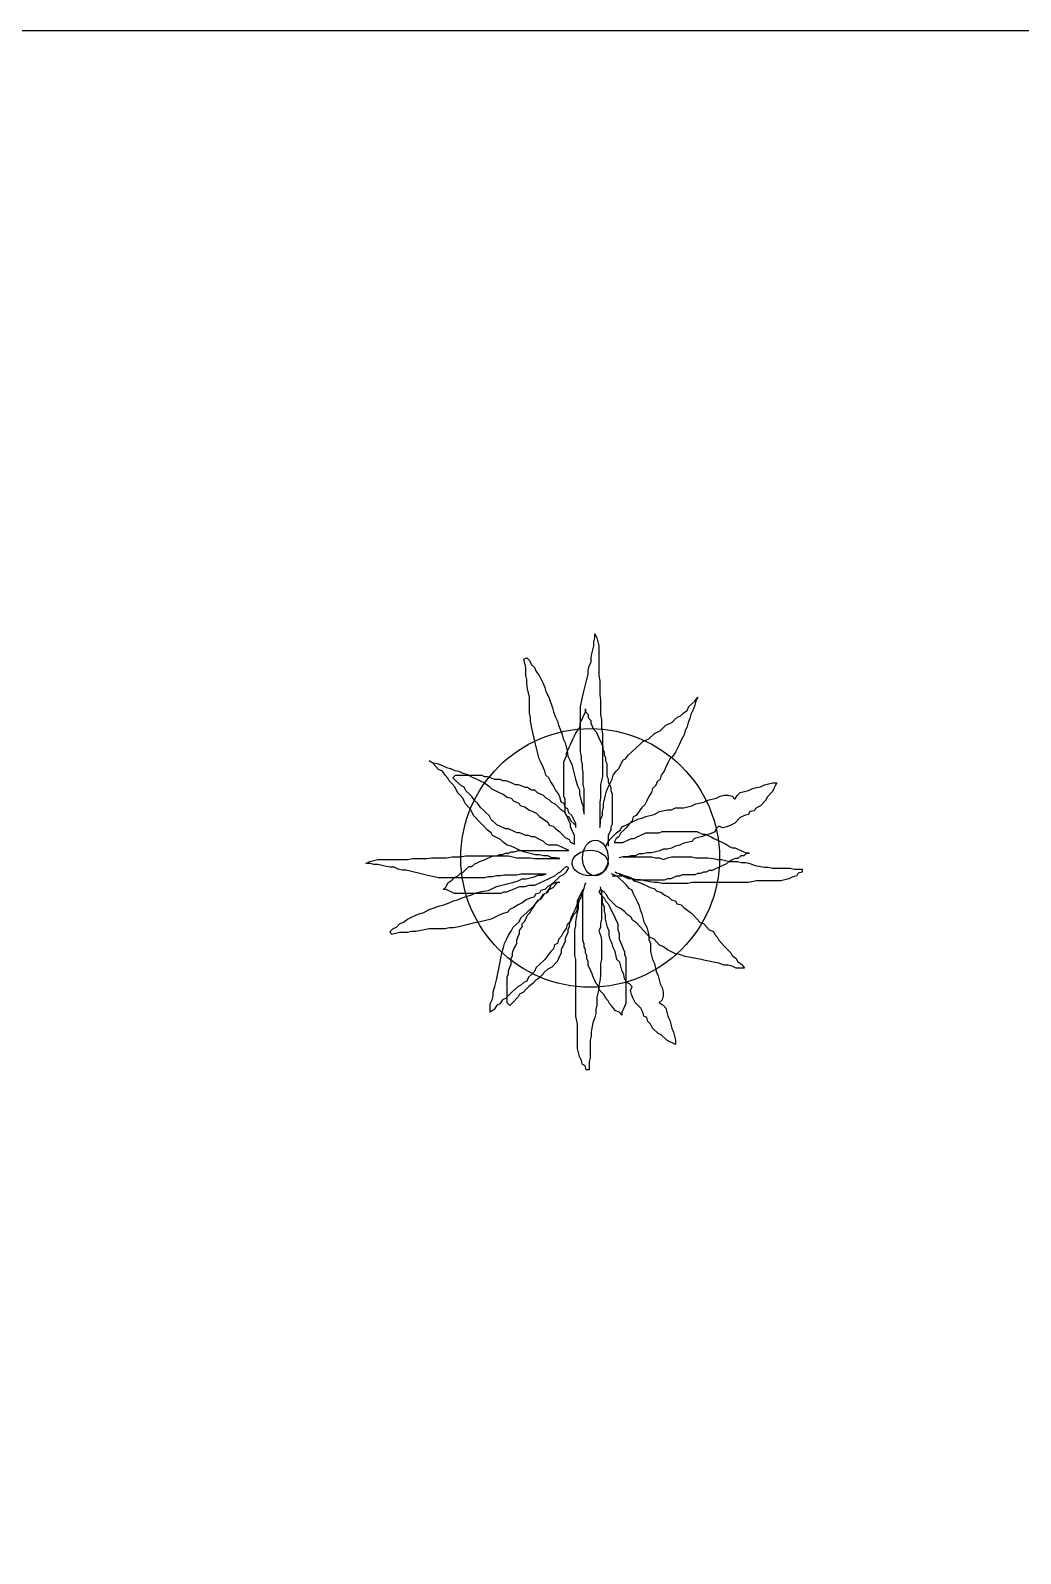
# Model space of a CAD drawing. Header units: millimetres. Extents: x 21129 to 2803301, y -510327 to 166837.
# Drawn here: x 287694 to 291521, y -106653 to -100763 of the extents above; entities that cross this region are included whole.
import ezdxf

# ---------------------------------------------------------------- set-up
doc = ezdxf.new("R2010")
doc.units = ezdxf.units.MM
doc.layers.add('....01_TNT_A_DRAWING', color=7, linetype='Continuous')
doc.layers.add('....13_TNT_F_TREE', color=76, linetype='Continuous', transparency=0.5)

# ---------------------------------------------------------------- blocks, each defined once
blk = doc.blocks.new('.TNT_KHUNG LAYOUT_2')
at = {"color": 14}
blk.add_lwpolyline([(15, 312), (435, 312), (435, 15), (15, 15)], close=True, dxfattribs=at)
blk = doc.blocks.new('mb-cay17')
for p, q in [((9.1, 443.5), (12.8, 435.6)), ((9.1, 435.6), (9.1, 443.5)), ((5.4, 412.2), (7.3, 420)), ((7.3, 427.8), (9.1, 435.6)), ((7.3, 420), (7.3, 427.8)), ((12.8, 435.6), (14.7, 427.8)), ((14.7, 427.8), (16.5, 420)), ((16.5, 420), (16.5, 362.8)), ((-128.3, 394), (-122.7, 396.6)), ((-124.5, 378.4), (-128.3, 394)), ((-122.7, 396.6), (-117.1, 391.4)), ((-117.1, 391.4), (-113.4, 383.6)), ((-113.4, 383.6), (-107.8, 378.4)), ((-2, 381), (1.7, 388.8)), ((1.7, 396.6), (3.5, 404.4)), ((1.7, 388.8), (1.7, 396.6)), ((3.5, 404.4), (5.4, 412.2)), ((-124.5, 362.8), (-124.5, 378.4)), ((-122.7, 354.9), (-124.5, 362.8)), ((-122.7, 347.1), (-122.7, 354.9)), ((-107.8, 378.4), (-104.1, 370.6)), ((-104.1, 370.6), (-98.6, 362.8)), ((-98.6, 362.8), (-94.8, 354.9)), ((-94.8, 354.9), (-91.1, 347.1)), ((-11.3, 334.1), (-5.7, 357.5)), ((-5.7, 357.5), (-3.9, 365.4)), ((-3.9, 373.2), (-2, 381)), ((-3.9, 365.4), (-3.9, 373.2)), ((16.5, 362.8), (18.4, 352.3)), ((-120.8, 336.7), (-122.7, 347.1)), ((-117.1, 321.1), (-120.8, 336.7)), ((-91.1, 347.1), (-87.4, 339.3)), ((-87.4, 339.3), (-85.6, 331.5)), ((-85.6, 331.5), (-80, 321.1)), ((-18.7, 302.9), (-13.2, 326.3)), ((-13.2, 326.3), (-11.3, 334.1)), ((18.4, 352.3), (18.4, 326.3)), ((18.4, 326.3), (20.3, 315.9)), ((-117.1, 289.9), (-117.1, 321.1)), ((-80, 321.1), (-72.6, 300.3)), ((-72.6, 300.3), (-70.7, 292.5)), ((-18.7, 214.4), (-18.7, 302.9)), ((-9.2, 298.1), (-9.2, 292.5)), ((-9.2, 292.5), (-9.2, 298.1)), ((20.3, 315.9), (20.3, 287.3)), ((179.9, 289.9), (187.3, 295.1)), ((187.3, 295.1), (191, 302.9)), ((191, 302.9), (196.6, 308.1)), ((198.5, 295.1), (194.8, 287.3)), ((196.6, 308.1), (202.2, 313.3)), ((202.2, 305.5), (198.5, 295.1)), ((202.2, 313.3), (207.8, 321.1)), ((204, 313.3), (202.2, 305.5)), ((207.8, 321.1), (204, 313.3)), ((-115.3, 282.1), (-117.1, 289.9)), ((-115.3, 274.2), (-115.3, 282.1)), ((-113.4, 263.8), (-115.3, 274.2)), ((-70.7, 292.5), (-67, 282.1)), ((-67, 282.1), (-63.3, 274.2)), ((-63.3, 274.2), (-61.4, 266.4)), ((-61.4, 266.4), (-57.7, 258.6)), ((-19.6, 270.3), (-17, 275.8)), ((-19.6, 264.7), (-19.6, 270.3)), ((-17, 275.8), (-14.4, 281.4)), ((-14.4, 281.4), (-9.2, 292.5)), ((-9.2, 292.5), (-4, 287)), ((-4, 287), (-4, 281.4)), ((-4, 281.4), (1.2, 275.8)), ((1.2, 275.8), (1.2, 270.3)), ((1.2, 270.3), (3.8, 264.7)), ((20.3, 287.3), (22.1, 276.8)), ((22.1, 276.8), (22.1, 261.2)), ((140.9, 261.2), (146.5, 266.4)), ((146.5, 266.4), (157.6, 271.6)), ((157.6, 271.6), (163.2, 276.8)), ((163.2, 276.8), (168.8, 282.1)), ((168.8, 282.1), (174.3, 284.7)), ((174.3, 284.7), (179.9, 289.9)), ((189.2, 271.6), (187.3, 263.8)), ((192.9, 279.4), (189.2, 271.6)), ((194.8, 287.3), (192.9, 279.4)), ((-106, 232.6), (-113.4, 263.8)), ((-57.7, 258.6), (-54, 248.2)), ((-54, 248.2), (-52.1, 240.4)), ((-52.1, 240.4), (-48.4, 232.6)), ((-37.9, 229.4), (-32.6, 240.6)), ((-32.6, 240.6), (-30, 246.1)), ((-30, 246.1), (-27.4, 251.7)), ((-27.4, 251.7), (-22.2, 259.1)), ((-22.2, 259.1), (-19.6, 264.7)), ((3.8, 264.7), (6.4, 259.1)), ((6.4, 259.1), (11.6, 253.6)), ((11.6, 253.6), (14.2, 248)), ((14.2, 248), (16.8, 242.4)), ((16.8, 242.4), (22, 231.3)), ((22.1, 261.2), (24, 250.8)), ((24, 250.8), (24, 167.5)), ((101.9, 235.2), (107.5, 237.8)), ((107.5, 237.8), (113.1, 240.4)), ((113.1, 240.4), (124.2, 250.8)), ((124.2, 250.8), (129.8, 253.4)), ((129.8, 253.4), (135.4, 256)), ((135.4, 256), (140.9, 261.2)), ((176.2, 237.8), (172.5, 230)), ((181.8, 248.2), (176.2, 237.8)), ((183.6, 256), (181.8, 248.2)), ((187.3, 263.8), (183.6, 256)), ((-104.1, 224.8), (-106, 232.6)), ((-98.6, 201.3), (-104.1, 224.8)), ((-50.9, 196), (-45.7, 207.1)), ((-48.4, 232.6), (-46.6, 224.8)), ((-46.6, 224.8), (-44.7, 217)), ((-45.7, 212.7), (-40.5, 223.8)), ((-45.7, 207.1), (-45.7, 212.7)), ((-44.7, 217), (-42.9, 206.6)), ((-42.9, 206.6), (-39.2, 198.7)), ((-40.5, 223.8), (-37.9, 229.4)), ((-16.9, 206.6), (-18.7, 214.4)), ((-16.9, 198.7), (-16.9, 206.6)), ((22, 231.3), (24.6, 225.7)), ((24.6, 225.7), (24.6, 220.1)), ((24.6, 220.1), (27.2, 214.6)), ((27.2, 214.6), (27.2, 209)), ((27.2, 209), (29.8, 203.4)), ((68.5, 201.3), (74.1, 209.2)), ((74.1, 209.2), (79.7, 214.4)), ((79.7, 214.4), (90.8, 224.8)), ((90.8, 224.8), (96.4, 230)), ((96.4, 230), (101.9, 235.2)), ((159.5, 206.6), (153.9, 201.3)), ((165.1, 214.4), (159.5, 206.6)), ((168.8, 222.2), (165.1, 214.4)), ((172.5, 230), (168.8, 222.2)), ((-311.2, 197.9), (-303.4, 194.1)), ((-303.4, 192.3), (-311.2, 197.9)), ((-303.4, 194.1), (-295.6, 192.3)), ((-298.2, 186.7), (-303.4, 192.3)), ((-293, 181.2), (-298.2, 186.7)), ((-295.6, 192.3), (-285.2, 188.6)), ((-285.2, 177.4), (-293, 181.2)), ((-285.2, 188.6), (-277.4, 184.9)), ((-280, 170), (-285.2, 177.4)), ((-277.4, 184.9), (-269.6, 183)), ((-269.6, 183), (-261.7, 179.3)), ((-261.7, 179.3), (-253.9, 177.4)), ((-253.9, 177.4), (-246.1, 173.7)), ((-94.8, 193.5), (-98.6, 201.3)), ((-91.1, 185.7), (-94.8, 193.5)), ((-87.4, 177.9), (-91.1, 185.7)), ((-85.6, 170.1), (-87.4, 177.9)), ((-50.9, 129.2), (-50.9, 196)), ((-39.2, 198.7), (-35.4, 190.9)), ((-35.4, 190.9), (-29.9, 167.5)), ((-15, 190.9), (-16.9, 198.7)), ((-15, 183.1), (-15, 190.9)), ((-13.2, 175.3), (-15, 183.1)), ((29.8, 203.4), (29.8, 197.9)), ((29.8, 197.9), (32.4, 192.3)), ((32.4, 192.3), (32.4, 168.2)), ((44.4, 170.1), (50, 177.9)), ((50, 177.9), (55.5, 183.1)), ((55.5, 183.1), (63, 198.7)), ((63, 198.7), (68.5, 201.3)), ((142.8, 177.9), (137.2, 170.1)), ((146.5, 185.7), (142.8, 177.9)), ((150.2, 193.5), (146.5, 185.7)), ((153.9, 201.3), (150.2, 193.5)), ((-274.8, 164.4), (-280, 170)), ((-272.2, 158.9), (-274.8, 164.4)), ((-266.9, 153.3), (-272.2, 158.9)), ((-261.7, 147.7), (-266.9, 153.3)), ((-265.6, 164.9), (-260.1, 170.1)), ((-260.1, 159.7), (-265.6, 164.9)), ((-256.5, 136.6), (-261.7, 147.7)), ((-260.1, 170.1), (-209.9, 170.1)), ((-248.9, 149.3), (-260.1, 159.7)), ((-243.4, 146.7), (-248.9, 149.3)), ((-246.1, 173.7), (-238.3, 171.9)), ((-238.3, 171.9), (-227.9, 166.3)), ((-227.9, 166.3), (-220.1, 162.6)), ((-220.1, 162.6), (-212.3, 158.9)), ((-212.3, 158.9), (-204.5, 155.2)), ((-209.9, 170.1), (-204.4, 167.5)), ((-204.5, 155.2), (-196.7, 149.6)), ((-204.4, 167.5), (-198.8, 167.5)), ((-198.8, 167.5), (-191.4, 164.9)), ((-196.7, 149.6), (-191.5, 144)), ((-191.4, 164.9), (-185.8, 162.3)), ((-185.8, 162.3), (-174.7, 162.3)), ((-174.7, 162.3), (-169.1, 159.7)), ((-169.1, 159.7), (-163.5, 159.7)), ((-163.5, 159.7), (-156.1, 157.1)), ((-156.1, 157.1), (-150.5, 154.5)), ((-150.5, 154.5), (-145, 151.9)), ((-145, 151.9), (-139.4, 151.9)), ((-139.4, 151.9), (-132, 149.3)), ((-132, 149.3), (-126.4, 146.7)), ((-80, 164.9), (-85.6, 170.1)), ((-76.3, 157.1), (-80, 164.9)), ((-70.7, 149.3), (-76.3, 157.1)), ((-67, 141.5), (-70.7, 149.3)), ((-29.9, 167.5), (-28, 159.7)), ((-28, 159.7), (-24.3, 149.3)), ((-24.3, 149.3), (-20.6, 141.5)), ((-13.2, 151.9), (-13.2, 175.3)), ((-11.3, 144.1), (-13.2, 151.9)), ((22.1, 159.7), (20.3, 151.9)), ((20.3, 151.9), (20.3, 125.9)), ((24, 167.5), (22.1, 159.7)), ((32.4, 168.2), (35, 162.6)), ((35, 162.6), (35, 157)), ((35, 157), (40.2, 145.9)), ((35.1, 146.7), (38.8, 154.5)), ((38.8, 154.5), (42.5, 162.3)), ((42.5, 162.3), (44.4, 170.1)), ((126.1, 149.3), (120.5, 144.1)), ((129.8, 157.1), (126.1, 149.3)), ((135.4, 162.3), (129.8, 157.1)), ((137.2, 170.1), (135.4, 162.3)), ((321.4, 145.9), (329.2, 147.7)), ((329.2, 147.7), (337, 151.4)), ((337, 151.4), (352.6, 155.2)), ((352.6, 155.2), (360.5, 155.2)), ((357.9, 149.6), (355.2, 144)), ((360.5, 155.2), (357.9, 149.6)), ((-251.3, 131), (-256.5, 136.6)), ((-246.1, 125.5), (-251.3, 131)), ((-243.5, 119.9), (-246.1, 125.5)), ((-240.9, 114.3), (-243.5, 119.9)), ((-239.6, 138.9), (-243.4, 146.7)), ((-234.1, 133.7), (-239.6, 138.9)), ((-228.5, 128.5), (-234.1, 133.7)), ((-222.9, 120.6), (-228.5, 128.5)), ((-217.4, 115.4), (-222.9, 120.6)), ((-191.5, 144), (-183.6, 140.3)), ((-183.6, 140.3), (-175.8, 136.6)), ((-175.8, 136.6), (-168, 132.9)), ((-168, 132.9), (-160.2, 127.3)), ((-160.2, 127.3), (-152.4, 125.5)), ((-152.4, 125.5), (-147.2, 119.9)), ((-147.2, 119.9), (-139.4, 116.2)), ((-126.4, 146.7), (-120.8, 146.7)), ((-120.8, 146.7), (-113.4, 141.5)), ((-113.4, 141.5), (-107.8, 141.5)), ((-107.8, 141.5), (-102.3, 136.3)), ((-102.3, 136.3), (-96.7, 133.7)), ((-96.7, 133.7), (-91.1, 131.1)), ((-91.1, 131.1), (-85.6, 125.9)), ((-85.6, 125.9), (-80, 123.2)), ((-80, 123.2), (-74.4, 118)), ((-74.4, 118), (-68.9, 115.4)), ((-61.4, 133.7), (-67, 141.5)), ((-57.7, 125.9), (-61.4, 133.7)), ((-55.9, 118), (-57.7, 125.9)), ((-50.3, 115.4), (-55.9, 118)), ((-48.3, 123.6), (-50.9, 129.2)), ((-48.3, 97.6), (-48.3, 123.6)), ((-20.6, 141.5), (-20.6, 133.7)), ((-20.6, 133.7), (-16.9, 118)), ((-16.9, 118), (-13.2, 110.2)), ((-11.3, 94.6), (-11.3, 144.1)), ((20.3, 125.9), (18.4, 118)), ((18.4, 118), (18.4, 68.6)), ((25.8, 115.4), (29.5, 131.1)), ((29.5, 131.1), (31.4, 138.9)), ((31.4, 138.9), (35.1, 146.7)), ((40.2, 145.9), (40.2, 140.3)), ((40.2, 140.3), (42.8, 132.9)), ((42.8, 132.9), (42.8, 75.3)), ((109.4, 120.6), (105.7, 112.8)), ((113.1, 128.5), (109.4, 120.6)), ((118.6, 136.3), (113.1, 128.5)), ((120.5, 144.1), (118.6, 136.3)), ((204.3, 114.3), (219.9, 118)), ((219.9, 118), (227.7, 121.7)), ((227.7, 121.7), (243.3, 125.5)), ((243.3, 125.5), (251.1, 129.2)), ((251.1, 129.2), (258.9, 131)), ((258.9, 131), (266.7, 131)), ((266.7, 131), (274.5, 129.2)), ((274.5, 129.2), (279.8, 123.6)), ((279.8, 123.6), (285, 131)), ((285, 131), (290.2, 136.6)), ((290.2, 136.6), (298, 138.5)), ((298, 138.5), (305.8, 140.3)), ((305.8, 140.3), (313.6, 144)), ((313.6, 144), (321.4, 145.9)), ((339.6, 121.7), (329.2, 110.6)), ((342.2, 127.3), (339.6, 121.7)), ((352.6, 138.5), (342.2, 127.3)), ((355.2, 144), (352.6, 138.5)), ((-230.5, 103.2), (-240.9, 114.3)), ((-227.9, 97.6), (-230.5, 103.2)), ((-225.3, 92), (-227.9, 97.6)), ((-220.1, 86.5), (-225.3, 92)), ((-211.8, 107.6), (-217.4, 115.4)), ((-206.2, 102.4), (-211.8, 107.6)), ((-200.7, 97.2), (-206.2, 102.4)), ((-195.1, 92), (-200.7, 97.2)), ((-191.4, 84.2), (-195.1, 92)), ((-139.4, 116.2), (-134.2, 110.6)), ((-134.2, 110.6), (-126.4, 108.7)), ((-126.4, 108.7), (-118.6, 103.2)), ((-118.6, 103.2), (-110.7, 99.5)), ((-110.7, 99.5), (-102.9, 95.8)), ((-102.9, 95.8), (-97.7, 90.2)), ((-97.7, 90.2), (-82.1, 79)), ((-68.9, 115.4), (-63.3, 110.2)), ((-63.3, 110.2), (-57.7, 105)), ((-57.7, 105), (-50.3, 99.8)), ((-48.4, 107.6), (-50.3, 115.4)), ((-50.3, 99.8), (-46.6, 92)), ((-42.9, 105), (-48.4, 107.6)), ((-43.1, 86.5), (-48.3, 97.6)), ((-46.6, 92), (-41, 89.4)), ((-41, 97.2), (-42.9, 105)), ((-35.4, 92), (-41, 97.2)), ((-41, 89.4), (-37.3, 81.6)), ((-31.7, 84.2), (-35.4, 92)), ((-13.2, 110.2), (-13.2, 102.4)), ((-13.2, 102.4), (-11.3, 94.6)), ((20.3, 84.2), (24, 92)), ((24, 99.8), (25.8, 107.6)), ((24, 92), (24, 99.8)), ((25.8, 107.6), (25.8, 115.4)), ((83.4, 89.4), (81.5, 81.6)), ((88.9, 92), (83.4, 89.4)), ((100.1, 107.6), (88.9, 92)), ((105.7, 112.8), (100.1, 107.6)), ((100.1, 86.5), (107.9, 90.2)), ((107.9, 90.2), (123.6, 93.9)), ((123.6, 93.9), (134, 99.5)), ((134, 99.5), (149.6, 103.2)), ((149.6, 103.2), (157.4, 103.2)), ((157.4, 103.2), (165.2, 106.9)), ((165.2, 106.9), (180.8, 106.9)), ((180.8, 106.9), (196.4, 110.6)), ((196.4, 110.6), (204.3, 114.3)), ((298, 92), (290.2, 88.3)), ((305.8, 93.9), (298, 92)), ((308.4, 99.5), (305.8, 93.9)), ((316.2, 101.3), (308.4, 99.5)), ((321.4, 106.9), (316.2, 101.3)), ((329.2, 110.6), (321.4, 106.9)), ((-214.9, 80.9), (-220.1, 86.5)), ((-204.5, 69.8), (-214.9, 80.9)), ((-199.3, 64.2), (-204.5, 69.8)), ((-191.5, 58.6), (-199.3, 64.2)), ((-180.2, 73.8), (-191.4, 84.2)), ((-174.7, 71.2), (-180.2, 73.8)), ((-163.5, 66), (-174.7, 71.2)), ((-158, 66), (-163.5, 66)), ((-146.8, 60.8), (-158, 66)), ((-141.3, 58.2), (-146.8, 60.8)), ((-82.1, 79), (-79.5, 73.5)), ((-79.5, 73.5), (-71.7, 71.6)), ((-71.7, 71.6), (-66.5, 66.1)), ((-66.5, 66.1), (-58.7, 60.5)), ((-58.7, 60.5), (-53.5, 54.9)), ((-40.5, 80.9), (-43.1, 86.5)), ((-37.9, 75.3), (-40.5, 80.9)), ((-37.9, 69.8), (-37.9, 75.3)), ((-35.3, 64.2), (-37.9, 69.8)), ((-37.3, 81.6), (-31.7, 76.4)), ((-30, 53.1), (-35.3, 64.2)), ((-28, 76.4), (-31.7, 84.2)), ((-31.7, 76.4), (-28, 73.8)), ((-28, 68.6), (-28, 76.4)), ((18.4, 68.6), (20.3, 76.4)), ((20.3, 76.4), (20.3, 84.2)), ((40.2, 64.2), (35, 53.1)), ((42.8, 75.3), (40.2, 69.8)), ((40.2, 69.8), (40.2, 64.2)), ((50.7, 58.6), (58.5, 64.2)), ((58.5, 64.2), (61.1, 69.8)), ((64.8, 63.4), (59.2, 58.2)), ((61.1, 69.8), (68.9, 73.5)), ((70.4, 68.6), (64.8, 63.4)), ((68.9, 73.5), (76.7, 77.2)), ((75.9, 76.4), (70.4, 68.6)), ((81.5, 81.6), (75.9, 76.4)), ((76.7, 77.2), (84.5, 80.9)), ((84.5, 80.9), (92.3, 84.6)), ((92.3, 84.6), (100.1, 86.5)), ((133.5, 58.2), (139.1, 60.8)), ((139.1, 60.8), (205.9, 60.8)), ((205.9, 60.8), (217, 55.6)), ((240.7, 60.5), (232.9, 56.8)), ((243.3, 66.1), (240.7, 60.5)), ((248.5, 71.6), (243.3, 66.1)), ((256.3, 67.9), (248.5, 71.6)), ((264.1, 69.8), (256.3, 67.9)), ((271.9, 73.5), (264.1, 69.8)), ((279.8, 77.2), (271.9, 73.5)), ((290.2, 88.3), (279.8, 77.2)), ((-188.8, 53.1), (-191.5, 58.6)), ((-173.2, 45.6), (-188.8, 53.1)), ((-168, 40.1), (-173.2, 45.6)), ((-160.2, 34.5), (-168, 40.1)), ((-152.4, 32.6), (-160.2, 34.5)), ((-144.6, 28.9), (-152.4, 32.6)), ((-135.7, 58.2), (-141.3, 58.2)), ((-130.1, 55.6), (-135.7, 58.2)), ((-124.5, 53), (-130.1, 55.6)), ((-119, 53), (-124.5, 53)), ((-113.4, 50.4), (-119, 53)), ((-107.8, 50.4), (-113.4, 50.4)), ((-96.7, 45.1), (-107.8, 50.4)), ((-91.1, 42.5), (-96.7, 45.1)), ((-85.6, 37.3), (-91.1, 42.5)), ((-80, 34.7), (-85.6, 37.3)), ((-63.3, 34.7), (-80, 34.7)), ((-52.1, 29.5), (-63.3, 34.7)), ((-53.5, 54.9), (-48.3, 49.3)), ((-46.6, 26.9), (-52.1, 29.5)), ((-48.3, 49.3), (-40.5, 45.6)), ((-40.5, 45.6), (-37.9, 40.1)), ((-37.9, 40.1), (-30, 36.3)), ((-30, 36.3), (-30, 53.1)), ((29.8, 30.8), (32.4, 36.3)), ((32.4, 36.3), (35, 41.9)), ((35, 53.1), (35, 32.6)), ((35, 41.9), (40.2, 47.5)), ((40.2, 47.5), (45.5, 53.1)), ((45.5, 53.1), (50.7, 58.6)), ((50, 47.8), (46.2, 39.9)), ((46.2, 39.9), (63, 39.9)), ((55.5, 50.4), (50, 47.8)), ((59.2, 58.2), (55.5, 50.4)), ((63, 39.9), (74.1, 45.1)), ((74.1, 45.1), (79.7, 47.8)), ((79.7, 47.8), (85.2, 47.8)), ((85.2, 47.8), (90.8, 50.4)), ((90.8, 50.4), (96.4, 53)), ((96.4, 53), (107.5, 58.2)), ((107.5, 58.2), (133.5, 58.2)), ((165.2, 32.6), (157.4, 28.9)), ((173, 34.5), (165.2, 32.6)), ((180.8, 38.2), (173, 34.5)), ((196.4, 41.9), (180.8, 38.2)), ((201.7, 47.5), (196.4, 41.9)), ((217.3, 51.2), (201.7, 47.5)), ((217, 55.6), (222.6, 55.6)), ((225.1, 54.9), (217.3, 51.2)), ((222.6, 55.6), (233.7, 50.4)), ((232.9, 56.8), (225.1, 54.9)), ((233.7, 50.4), (239.3, 47.8)), ((239.3, 47.8), (250.5, 42.5)), ((250.5, 42.5), (256, 39.9)), ((256, 39.9), (261.6, 37.3)), ((261.6, 37.3), (269, 32.1)), ((269, 32.1), (274.6, 29.5)), ((274.6, 29.5), (280.2, 29.5)), ((280.2, 29.5), (285.7, 26.9)), ((-433.6, -0.8), (-425.8, 2.9)), ((-425.8, 2.9), (-417.9, 4.8)), ((-417.9, 4.8), (-410.1, 6.6)), ((-410.1, 6.6), (-352.9, 6.6)), ((-352.9, 6.6), (-342.4, 8.5)), ((-342.4, 8.5), (-316.4, 8.5)), ((-316.4, 8.5), (-306, 10.4)), ((-306, 10.4), (-277.4, 10.4)), ((-277.4, 10.4), (-266.9, 12.2)), ((-266.9, 12.2), (-251.3, 12.2)), ((-251.3, 12.2), (-240.9, 14.1)), ((-240.9, 14.1), (-157.6, 14.1)), ((-222.9, -1.7), (-217.4, 0.9)), ((-217.4, 0.9), (-211.8, 3.5)), ((-211.8, 3.5), (-204.4, 6.1)), ((-204.4, 6.1), (-198.8, 8.7)), ((-198.8, 8.7), (-187.7, 13.9)), ((-187.7, 13.9), (-180.2, 13.9)), ((-180.2, 13.9), (-174.7, 16.5)), ((-174.7, 16.5), (-169.1, 16.5)), ((-169.1, 16.5), (-163.5, 19.1)), ((-163.5, 19.1), (-158, 19.1)), ((-158, 19.1), (-152.4, 21.7)), ((-157.6, 14.1), (-149.8, 12.2)), ((-152.4, 21.7), (-146.8, 21.7)), ((-149.8, 12.2), (-142, 10.4)), ((-146.8, 21.7), (-139.4, 24.3)), ((-136.8, 25.2), (-144.6, 28.9)), ((-142, 10.4), (-116, 10.4)), ((-139.4, 24.3), (-41, 24.3)), ((-129, 21.5), (-136.8, 25.2)), ((-121.2, 19.6), (-129, 21.5)), ((-105.5, 15.9), (-121.2, 19.6)), ((-116, 10.4), (-108.1, 8.5)), ((-108.1, 8.5), (-58.7, 8.5)), ((-97.7, 15.9), (-105.5, 15.9)), ((-89.9, 14.1), (-97.7, 15.9)), ((-82.1, 14.1), (-89.9, 14.1)), ((-74.3, 10.4), (-82.1, 14.1)), ((-66.5, 10.4), (-74.3, 10.4)), ((-58.7, 8.5), (-66.5, 10.4)), ((-41, 24.3), (-46.6, 26.9)), ((63.7, 12.2), (55.9, 10.4)), ((71.5, 12.2), (63.7, 12.2)), ((63.7, 12.2), (118.3, 12.2)), ((79.3, 14.1), (71.5, 12.2)), ((87.1, 14.1), (79.3, 14.1)), ((94.9, 17.8), (87.1, 14.1)), ((102.7, 17.8), (94.9, 17.8)), ((110.5, 19.6), (102.7, 17.8)), ((118.3, 19.6), (110.5, 19.6)), ((126.2, 21.5), (118.3, 19.6)), ((118.3, 12.2), (126.2, 10.4)), ((134, 23.4), (126.2, 21.5)), ((126.2, 10.4), (134, 10.4)), ((141.8, 27.1), (134, 23.4)), ((134, 10.4), (141.8, 6.6)), ((149.6, 27.1), (141.8, 27.1)), ((141.8, 6.6), (149.6, 10.4)), ((157.4, 28.9), (149.6, 27.1)), ((149.6, 10.4), (157.4, 12.2)), ((157.4, 12.2), (196.4, 12.2)), ((196.4, 12.2), (204.3, 10.4)), ((204.3, 10.4), (227.7, 10.4)), ((227.7, 10.4), (238.1, 8.5)), ((238.1, 8.5), (245.9, 6.6)), ((245.9, 6.6), (253.7, 6.6)), ((253.7, 6.6), (261.5, 4.8)), ((261.5, 4.8), (269.3, 2.9)), ((269, 3.5), (263.4, -1.7)), ((274.6, 6.1), (269, 3.5)), ((269.3, 2.9), (285, 2.9)), ((280.2, 8.7), (274.6, 6.1)), ((285.7, 8.7), (280.2, 8.7)), ((285, 2.9), (292.8, 1.1)), ((285.7, 26.9), (291.3, 24.3)), ((291.3, 13.9), (285.7, 8.7)), ((291.3, 24.3), (302.4, 19.1)), ((296.9, 13.9), (291.3, 13.9)), ((292.8, 1.1), (300.6, 1.1)), ((302.4, 19.1), (296.9, 13.9)), ((300.6, 1.1), (308.4, -0.8)), ((308, 19.1), (302.4, 19.1)), ((302.4, 19.1), (308, 19.1)), ((-425.8, -0.8), (-433.6, -0.8)), ((-417.9, -2.6), (-425.8, -0.8)), ((-410.1, -2.6), (-417.9, -2.6)), ((-402.3, -4.5), (-410.1, -2.6)), ((-394.5, -6.4), (-402.3, -4.5)), ((-386.7, -8.2), (-394.5, -6.4)), ((-378.9, -8.2), (-386.7, -8.2)), ((-371.1, -11.9), (-378.9, -8.2)), ((-363.3, -13.8), (-371.1, -11.9)), ((-355.5, -13.8), (-363.3, -13.8)), ((-347.7, -15.6), (-355.5, -13.8)), ((-324.2, -21.2), (-347.7, -15.6)), ((-316.4, -23.1), (-324.2, -21.2)), ((-293, -28.6), (-316.4, -23.1)), ((-204.5, -28.6), (-293, -28.6)), ((-267.5, -33), (-261.9, -27.7)), ((-261.9, -27.7), (-256.4, -25.1)), ((-256.4, -25.1), (-250.8, -19.9)), ((-250.8, -19.9), (-245.2, -17.3)), ((-245.2, -17.3), (-239.6, -12.1)), ((-239.6, -12.1), (-234.1, -6.9)), ((-234.1, -6.9), (-228.5, -6.9)), ((-228.5, -6.9), (-222.9, -1.7)), ((-196.7, -26.8), (-204.5, -28.6)), ((-188.8, -26.8), (-196.7, -26.8)), ((-181, -24.9), (-188.8, -26.8)), ((-173.2, -24.9), (-181, -24.9)), ((-165.4, -23.1), (-173.2, -24.9)), ((-142, -23.1), (-165.4, -23.1)), ((-134.2, -21.2), (-142, -23.1)), ((-84.7, -21.2), (-134.2, -21.2)), ((-123.8, -30.5), (-108.1, -26.8)), ((-108.1, -26.8), (-100.3, -23.1)), ((-100.3, -23.1), (-92.5, -23.1)), ((-92.5, -23.1), (-84.7, -21.2)), ((-74.4, -27.7), (-80, -30.3)), ((-68.9, -25.1), (-74.4, -27.7)), ((-63.3, -19.9), (-68.9, -25.1)), ((-57.7, -17.3), (-63.3, -19.9)), ((-63.3, -30.3), (-57.7, -25.1)), ((-52.1, -12.1), (-57.7, -17.3)), ((-57.7, -25.1), (-52.1, -22.5)), ((-46.6, -6.9), (-52.1, -12.1)), ((-52.1, -22.5), (-46.6, -17.3)), ((-41, -9.5), (-46.6, -6.9)), ((-46.6, -17.3), (-41, -9.5)), ((40.7, -19.9), (46.2, -22.5)), ((63, -25.1), (42.5, -25.1)), ((46.2, -22.5), (51.8, -25.1)), ((50.7, -19.3), (48.1, -17.5)), ((58.5, -21.2), (50.7, -19.3)), ((51.8, -25.1), (57.4, -30.3)), ((55.9, -21.2), (63.7, -23.1)), ((66.3, -24.9), (58.5, -21.2)), ((74.1, -30.3), (63, -25.1)), ((63.7, -23.1), (71.5, -26.8)), ((74.1, -26.8), (66.3, -24.9)), ((71.5, -26.8), (79.3, -28.6)), ((81.9, -30.5), (74.1, -26.8)), ((79.3, -28.6), (84.5, -34.2)), ((166.9, -25.1), (155.8, -30.3)), ((172.5, -25.1), (166.9, -25.1)), ((178.1, -22.5), (172.5, -25.1)), ((202.2, -22.5), (178.1, -22.5)), ((207.8, -19.9), (202.2, -22.5)), ((213.3, -19.9), (207.8, -19.9)), ((218.9, -17.3), (213.3, -19.9)), ((224.5, -17.3), (218.9, -17.3)), ((230, -14.7), (224.5, -17.3)), ((235.6, -14.7), (230, -14.7)), ((241.2, -12.1), (235.6, -14.7)), ((252.3, -6.9), (241.2, -12.1)), ((257.9, -4.3), (252.3, -6.9)), ((263.4, -1.7), (257.9, -4.3)), ((308.4, -0.8), (318.8, -4.5)), ((318.8, -4.5), (329.2, -6.4)), ((329.2, -6.4), (337, -8.2)), ((337, -8.2), (344.8, -8.2)), ((344.8, -8.2), (352.6, -10.1)), ((352.6, -10.1), (386.5, -10.1)), ((391.7, -26.8), (383.9, -30.5)), ((386.5, -10.1), (394.3, -11.9)), ((399.5, -24.9), (391.7, -26.8)), ((394.3, -11.9), (409.9, -11.9)), ((402.1, -19.3), (399.5, -24.9)), ((409.9, -17.5), (402.1, -19.3)), ((409.9, -11.9), (409.9, -17.5)), ((-284.2, -51.2), (-278.6, -46)), ((-278.6, -51.2), (-284.2, -51.2)), ((-278.6, -46), (-274.9, -38.2)), ((-273.1, -53.8), (-278.6, -51.2)), ((-274.9, -38.2), (-267.5, -33)), ((-267.5, -56.4), (-273.1, -53.8)), ((-261.9, -59), (-267.5, -56.4)), ((-230.5, -62), (-222.7, -58.3)), ((-222.7, -58.3), (-214.9, -56.5)), ((-214.9, -56.5), (-207.1, -54.6)), ((-207.1, -54.6), (-196.7, -52.8)), ((-196.7, -52.8), (-188.8, -49)), ((-188.8, -49), (-181, -45.3)), ((-181, -45.3), (-157.6, -39.8)), ((-167.2, -56.4), (-172.8, -59)), ((-161.7, -56.4), (-167.2, -56.4)), ((-156.1, -53.8), (-161.7, -56.4)), ((-157.6, -39.8), (-149.8, -37.9)), ((-148.7, -51.2), (-156.1, -53.8)), ((-149.8, -37.9), (-139.4, -34.2)), ((-137.5, -46), (-148.7, -51.2)), ((-139.4, -34.2), (-131.6, -30.5)), ((-126.4, -46), (-137.5, -46)), ((-131.6, -30.5), (-123.8, -30.5)), ((-119, -43.4), (-126.4, -46)), ((-107.8, -43.4), (-119, -43.4)), ((-96.7, -38.2), (-107.8, -43.4)), ((-97.7, -58.3), (-105.5, -60.2)), ((-95.1, -52.8), (-97.7, -58.3)), ((-91.1, -35.6), (-96.7, -38.2)), ((-87.3, -50.9), (-95.1, -52.8)), ((-80, -30.3), (-91.1, -35.6)), ((-89.9, -60.2), (-82.1, -56.5)), ((-89.3, -61.6), (-83.7, -56.4)), ((-82.1, -45.3), (-87.3, -50.9)), ((-83.7, -56.4), (-78.1, -48.6)), ((-74.3, -41.6), (-82.1, -45.3)), ((-82.1, -56.5), (-79.5, -50.9)), ((-79.5, -50.9), (-71.7, -47.2)), ((-78.1, -48.6), (-74.4, -40.8)), ((-74.4, -40.8), (-68.9, -35.6)), ((-66.5, -37.9), (-74.3, -41.6)), ((-71.7, -47.2), (-66.5, -41.6)), ((-68.9, -35.6), (-63.3, -30.3)), ((-66.5, -41.6), (-63.9, -37.9)), ((-58.7, -37.9), (-66.5, -37.9)), ((-17, -56.5), (-19.6, -62)), ((-14.4, -50.9), (-17, -56.5)), ((-13.2, -53.8), (-16.9, -61.6)), ((-16.9, -64.2), (-15, -56.4)), ((-15, -56.4), (-11.3, -48.6)), ((-14.4, -149.3), (-14.4, -50.9)), ((-11.3, -46), (-13.2, -53.8)), ((-11.3, -48.6), (-9.4, -40.8)), ((-9.4, -40.8), (-7.6, -38.2)), ((19.4, -50.9), (16.8, -56.5)), ((16.8, -56.5), (22, -62)), ((27.2, -56.5), (19.4, -50.9)), ((22.1, -53.8), (20.3, -46)), ((22.1, -61.6), (22.1, -53.8)), ((22.1, -53.8), (22.1, -108.4)), ((32.4, -62), (27.2, -56.5)), ((57.4, -30.3), (63, -35.6)), ((63, -35.6), (68.5, -40.8)), ((68.5, -40.8), (74.1, -48.6)), ((79.7, -30.3), (74.1, -30.3)), ((74.1, -48.6), (79.7, -51.2)), ((85.2, -33), (79.7, -30.3)), ((79.7, -51.2), (83.4, -59)), ((89.7, -32.3), (81.9, -30.5)), ((84.5, -34.2), (92.3, -36.1)), ((142.8, -33), (85.2, -33)), ((97.5, -32.3), (89.7, -32.3)), ((92.3, -36.1), (100.1, -39.8)), ((105.3, -34.2), (97.5, -32.3)), ((100.1, -39.8), (115.7, -47.2)), ((115.7, -36.1), (105.3, -34.2)), ((123.6, -37.9), (115.7, -36.1)), ((115.7, -47.2), (123.6, -49)), ((131.4, -37.9), (123.6, -37.9)), ((123.6, -49), (128.8, -54.6)), ((128.8, -54.6), (136.6, -56.5)), ((139.2, -39.8), (131.4, -37.9)), ((136.6, -56.5), (144.4, -62)), ((188.6, -39.8), (139.2, -39.8)), ((150.2, -30.3), (142.8, -33)), ((155.8, -30.3), (150.2, -30.3)), ((196.4, -37.9), (188.6, -39.8)), ((305.8, -37.9), (196.4, -37.9)), ((321.4, -34.2), (305.8, -37.9)), ((368.3, -34.2), (321.4, -34.2)), ((376.1, -32.3), (368.3, -34.2)), ((383.9, -30.5), (376.1, -32.3)), ((-311.2, -89.9), (-290.4, -82.5)), ((-290.4, -82.5), (-282.6, -80.6)), ((-282.6, -80.6), (-272.2, -76.9)), ((-272.2, -76.9), (-264.3, -73.2)), ((-264.3, -73.2), (-256.5, -71.3)), ((-172.8, -59), (-261.9, -59)), ((-256.5, -71.3), (-248.7, -67.6)), ((-248.7, -67.6), (-238.3, -63.9)), ((-238.3, -63.9), (-230.5, -62)), ((-147.2, -86.2), (-155, -89.9)), ((-139.4, -80.6), (-147.2, -86.2)), ((-131.6, -76.9), (-139.4, -80.6)), ((-123.8, -71.3), (-131.6, -76.9)), ((-116, -67.6), (-123.8, -71.3)), ((-122.7, -95.4), (-111.6, -85)), ((-108.1, -65.8), (-116, -67.6)), ((-113.4, -89.9), (-108.1, -84.3)), ((-111.6, -85), (-106, -79.8)), ((-105.5, -60.2), (-108.1, -65.8)), ((-108.1, -84.3), (-105.5, -78.8)), ((-106, -79.8), (-100.4, -72)), ((-105.5, -78.8), (-100.3, -73.2)), ((-100.4, -72), (-94.8, -69.4)), ((-100.3, -73.2), (-95.1, -67.6)), ((-95.1, -67.6), (-89.9, -60.2)), ((-94.8, -69.4), (-89.3, -61.6)), ((-26.2, -82.4), (-29.9, -90.2)), ((-24.3, -74.6), (-26.2, -82.4)), ((-19.6, -62), (-24.8, -73.2)), ((-24.8, -73.2), (-24.8, -89.9)), ((-18.7, -69.4), (-24.3, -74.6)), ((-24.3, -95.4), (-22.4, -87.6)), ((-22.4, -79.8), (-20.6, -72)), ((-22.4, -87.6), (-22.4, -79.8)), ((-20.6, -72), (-16.9, -64.2)), ((-16.9, -61.6), (-18.7, -69.4)), ((22, -62), (27.2, -67.6)), ((24, -69.4), (22.1, -61.6)), ((24, -77.2), (24, -69.4)), ((27.7, -85), (24, -77.2)), ((27.2, -67.6), (29.8, -73.2)), ((27.7, -92.8), (27.7, -85)), ((29.8, -73.2), (35, -78.8)), ((35, -67.6), (32.4, -62)), ((40.2, -73.2), (35, -67.6)), ((35, -78.8), (37.6, -84.3)), ((37.6, -84.3), (40.2, -89.9)), ((45.5, -78.8), (40.2, -73.2)), ((50.7, -84.3), (45.5, -78.8)), ((58.5, -88), (50.7, -84.3)), ((66.3, -93.6), (58.5, -88)), ((83.4, -59), (87.1, -66.8)), ((87.1, -66.8), (90.8, -74.6)), ((90.8, -74.6), (94.5, -82.4)), ((94.5, -82.4), (96.4, -90.2)), ((144.4, -62), (152.2, -65.8)), ((152.2, -65.8), (157.4, -71.3)), ((157.4, -71.3), (165.2, -73.2)), ((165.2, -73.2), (167.8, -78.8)), ((167.8, -78.8), (175.6, -80.6)), ((175.6, -80.6), (180.8, -86.2)), ((180.8, -86.2), (188.6, -91.7)), ((-373.7, -123.3), (-368.5, -117.7)), ((-368.5, -117.7), (-360.7, -114)), ((-360.7, -114), (-352.9, -108.5)), ((-352.9, -108.5), (-345, -104.7)), ((-345, -104.7), (-337.2, -101)), ((-337.2, -101), (-329.4, -97.3)), ((-329.4, -97.3), (-321.6, -95.5)), ((-321.6, -95.5), (-311.2, -89.9)), ((-222.7, -115.9), (-253.9, -123.3)), ((-214.9, -114), (-222.7, -115.9)), ((-191.5, -108.5), (-214.9, -114)), ((-183.6, -104.7), (-191.5, -108.5)), ((-175.8, -101), (-183.6, -104.7)), ((-168, -97.3), (-175.8, -101)), ((-160.2, -95.5), (-168, -97.3)), ((-155, -89.9), (-160.2, -95.5)), ((-148.7, -124.1), (-137.5, -113.7)), ((-137.5, -113.7), (-133.8, -105.8)), ((-133.8, -105.8), (-128.3, -100.6)), ((-131.6, -117.7), (-126.4, -112.2)), ((-131.6, -123.3), (-131.6, -117.7)), ((-128.3, -100.6), (-122.7, -95.4)), ((-126.4, -112.2), (-123.8, -106.6)), ((-123.8, -106.6), (-121.2, -101)), ((-121.2, -101), (-116, -95.5)), ((-116, -95.5), (-113.4, -89.9)), ((-39.2, -113.7), (-44.7, -118.9)), ((-35.3, -106.6), (-40.5, -117.7)), ((-40.5, -117.7), (-40.5, -123.3)), ((-37.3, -105.8), (-39.2, -113.7)), ((-29.9, -90.2), (-37.3, -105.8)), ((-32.6, -101), (-35.3, -106.6)), ((-27.4, -95.5), (-32.6, -101)), ((-28, -113.7), (-26.2, -105.8)), ((-28, -121.5), (-28, -113.7)), ((-24.8, -89.9), (-27.4, -95.5)), ((-26.2, -105.8), (-24.3, -95.4)), ((22.1, -108.4), (20.3, -116.3)), ((20.3, -116.3), (20.3, -124.1)), ((29.5, -100.6), (27.7, -92.8)), ((29.5, -108.4), (29.5, -100.6)), ((31.4, -116.3), (29.5, -108.4)), ((33.2, -124.1), (31.4, -116.3)), ((40.2, -89.9), (45.5, -101)), ((45.5, -101), (48.1, -106.6)), ((48.1, -106.6), (53.3, -117.7)), ((53.3, -117.7), (53.3, -128.9)), ((71.5, -99.2), (66.3, -93.6)), ((79.3, -104.7), (71.5, -99.2)), ((81.9, -110.3), (79.3, -104.7)), ((89.7, -115.9), (81.9, -110.3)), ((94.9, -121.5), (89.7, -115.9)), ((96.4, -90.2), (100.1, -98)), ((100.1, -98), (103.8, -113.7)), ((103.8, -113.7), (109.4, -124.1)), ((188.6, -91.7), (196.4, -97.3)), ((196.4, -97.3), (206.9, -108.5)), ((206.9, -108.5), (212.1, -114)), ((212.1, -114), (219.9, -117.7)), ((219.9, -117.7), (225.1, -123.3)), ((-386.7, -132.6), (-381.5, -127)), ((-384.1, -138.2), (-386.7, -132.6)), ((-368.5, -134.4), (-384.1, -138.2)), ((-381.5, -127), (-373.7, -123.3)), ((-352.9, -134.4), (-368.5, -134.4)), ((-345, -132.6), (-352.9, -134.4)), ((-337.2, -132.6), (-345, -132.6)), ((-326.8, -130.7), (-337.2, -132.6)), ((-311.2, -127), (-326.8, -130.7)), ((-280, -127), (-311.2, -127)), ((-272.2, -125.2), (-280, -127)), ((-264.3, -125.2), (-272.2, -125.2)), ((-253.9, -123.3), (-264.3, -125.2)), ((-161.7, -147.5), (-158, -139.7)), ((-158, -139.7), (-152.4, -131.9)), ((-152.4, -131.9), (-148.7, -124.1)), ((-142, -149.3), (-139.4, -141.9)), ((-139.4, -141.9), (-136.8, -136.3)), ((-136.8, -130.7), (-131.6, -123.3)), ((-136.8, -136.3), (-136.8, -130.7)), ((-55.9, -142.3), (-61.4, -147.5)), ((-52.1, -134.5), (-55.9, -142.3)), ((-46.6, -126.7), (-52.1, -134.5)), ((-45.7, -140), (-48.3, -145.6)), ((-48.3, -145.6), (-48.3, -151.2)), ((-44.7, -118.9), (-46.6, -126.7)), ((-43.1, -134.4), (-45.7, -140)), ((-40.5, -123.3), (-43.1, -128.9)), ((-43.1, -128.9), (-43.1, -134.4)), ((-29.9, -129.3), (-28, -121.5)), ((-29.9, -178.7), (-29.9, -129.3)), ((20.3, -124.1), (16.5, -131.9)), ((16.5, -131.9), (20.3, -139.7)), ((20.3, -139.7), (22.1, -147.5)), ((37, -131.9), (33.2, -124.1)), ((37, -139.7), (37, -131.9)), ((38.8, -147.5), (37, -139.7)), ((53.3, -128.9), (55.9, -136.3)), ((55.9, -136.3), (55.9, -147.4)), ((105.3, -132.6), (94.9, -121.5)), ((110.5, -138.2), (105.3, -132.6)), ((109.4, -124.1), (113.1, -139.7)), ((115.7, -143.7), (110.5, -138.2)), ((113.1, -139.7), (113.1, -147.5)), ((123.6, -147.4), (115.7, -143.7)), ((225.1, -123.3), (230.3, -128.9)), ((230.3, -128.9), (238.1, -132.6)), ((238.1, -132.6), (240.7, -138.2)), ((240.7, -138.2), (245.9, -143.7)), ((245.9, -143.7), (248.5, -149.3)), ((-174.7, -194.4), (-171, -173.5)), ((-171, -173.5), (-167.2, -163.1)), ((-167.2, -163.1), (-165.4, -155.3)), ((-165.4, -155.3), (-161.7, -147.5)), ((-149.8, -173.4), (-147.2, -166)), ((-149.8, -179), (-149.8, -173.4)), ((-147.2, -166), (-144.6, -160.4)), ((-144.6, -160.4), (-142, -154.9)), ((-142, -154.9), (-142, -149.3)), ((-76.3, -170.9), (-81.9, -178.7)), ((-70.7, -165.7), (-76.3, -170.9)), ((-68.9, -157.9), (-70.7, -165.7)), ((-63.3, -155.3), (-68.9, -157.9)), ((-61.4, -147.5), (-63.3, -155.3)), ((-56.1, -173.4), (-61.3, -184.6)), ((-50.9, -156.7), (-56.1, -167.9)), ((-56.1, -167.9), (-56.1, -173.4)), ((-48.3, -151.2), (-50.9, -156.7)), ((-11.8, -156.7), (-14.4, -149.3)), ((-11.8, -162.3), (-11.8, -156.7)), ((-9.2, -167.9), (-11.8, -162.3)), ((-9.2, -173.4), (-9.2, -167.9)), ((-6.6, -179), (-9.2, -173.4)), ((22.1, -147.5), (22.1, -186.5)), ((42.5, -155.3), (38.8, -147.5)), ((44.4, -163.1), (42.5, -155.3)), ((48.1, -170.9), (44.4, -163.1)), ((51.8, -186.5), (48.1, -170.9)), ((55.9, -147.4), (61.1, -158.6)), ((61.1, -158.6), (63.7, -166)), ((63.7, -166), (66.3, -171.6)), ((66.3, -171.6), (66.3, -177.1)), ((113.1, -147.5), (116.8, -155.3)), ((116.8, -155.3), (116.8, -170.9)), ((116.8, -170.9), (120.5, -186.5)), ((134, -158.6), (123.6, -147.4)), ((141.8, -162.3), (134, -158.6)), ((149.6, -167.9), (141.8, -162.3)), ((157.4, -171.6), (149.6, -167.9)), ((165.2, -175.3), (157.4, -171.6)), ((173, -177.1), (165.2, -175.3)), ((248.5, -149.3), (258.9, -160.4)), ((258.9, -160.4), (264.1, -166)), ((264.1, -166), (271.9, -173.4)), ((271.9, -173.4), (274.5, -179)), ((-178.4, -212.6), (-176.5, -204.8)), ((-176.5, -204.8), (-174.7, -194.4)), ((-157.6, -208.7), (-155, -201.3)), ((-155, -201.3), (-152.4, -195.7)), ((-152.4, -184.6), (-149.8, -179)), ((-152.4, -195.7), (-152.4, -184.6)), ((-104.1, -202.2), (-107.8, -210)), ((-98.6, -197), (-104.1, -202.2)), ((-87.4, -186.5), (-98.6, -197)), ((-81.9, -178.7), (-87.4, -186.5)), ((-82.1, -205), (-87.3, -210.6)), ((-74.3, -201.3), (-82.1, -205)), ((-63.9, -190.1), (-74.3, -201.3)), ((-61.3, -184.6), (-63.9, -190.1)), ((-28, -186.5), (-29.9, -178.7)), ((-28, -295.9), (-28, -186.5)), ((-6.6, -184.6), (-6.6, -179)), ((-4, -190.1), (-6.6, -184.6)), ((-4, -197.6), (-4, -190.1)), ((1.2, -208.7), (-4, -197.6)), ((22.1, -186.5), (20.3, -194.4)), ((20.3, -194.4), (20.3, -217.8)), ((57.4, -191.8), (51.8, -186.5)), ((61.1, -207.4), (57.4, -191.8)), ((66.3, -177.1), (68.9, -182.7)), ((68.9, -182.7), (68.9, -271.8)), ((120.5, -186.5), (124.2, -194.4)), ((124.2, -194.4), (127.9, -210)), ((183.4, -180.9), (173, -177.1)), ((204.3, -184.6), (183.4, -180.9)), ((214.7, -186.4), (204.3, -184.6)), ((222.5, -188.3), (214.7, -186.4)), ((232.9, -190.1), (222.5, -188.3)), ((240.7, -192), (232.9, -190.1)), ((248.5, -193.9), (240.7, -192)), ((258.9, -197.6), (248.5, -193.9)), ((266.7, -197.6), (258.9, -197.6)), ((274.5, -199.4), (266.7, -197.6)), ((274.5, -179), (282.4, -184.6)), ((282.4, -203.1), (274.5, -199.4)), ((282.4, -184.6), (285, -190.1)), ((298, -203.1), (282.4, -203.1)), ((285, -190.1), (292.8, -195.7)), ((292.8, -195.7), (298, -203.1)), ((-184, -238.6), (-182.1, -230.8)), ((-182.1, -230.8), (-180.2, -223)), ((-180.2, -223), (-178.4, -212.6)), ((-160.2, -219.8), (-157.6, -214.3)), ((-160.2, -270), (-160.2, -219.8)), ((-157.6, -214.3), (-157.6, -208.7)), ((-128.3, -230.8), (-133.8, -236)), ((-122.7, -228.2), (-128.3, -230.8)), ((-119, -220.4), (-122.7, -228.2)), ((-113.4, -215.2), (-119, -220.4)), ((-110.7, -232.8), (-118.6, -238.4)), ((-107.8, -210), (-113.4, -215.2)), ((-105.5, -227.3), (-110.7, -232.8)), ((-97.7, -221.7), (-105.5, -227.3)), ((-92.5, -216.1), (-97.7, -221.7)), ((-87.3, -210.6), (-92.5, -216.1)), ((3.8, -214.3), (1.2, -208.7)), ((6.4, -221.7), (3.8, -214.3)), ((9, -227.3), (6.4, -221.7)), ((11.6, -232.8), (9, -227.3)), ((16.8, -238.4), (11.6, -232.8)), ((18.4, -228.2), (16.5, -236)), ((20.3, -217.8), (18.4, -228.2)), ((64.8, -215.2), (61.1, -207.4)), ((66.7, -223), (64.8, -215.2)), ((70.4, -230.8), (66.7, -223)), ((75.9, -233.4), (70.4, -230.8)), ((81.5, -238.6), (75.9, -233.4)), ((127.9, -210), (131.6, -217.8)), ((131.6, -217.8), (135.4, -233.4)), ((135.4, -233.4), (139.1, -241.2)), ((-193.2, -272.5), (-189.5, -264.6)), ((-189.5, -264.6), (-187.7, -256.8)), ((-187.7, -249), (-184, -238.6)), ((-187.7, -256.8), (-187.7, -249)), ((-169.1, -264.6), (-174.7, -272.5)), ((-163.5, -262), (-169.1, -264.6)), ((-156.1, -254.2), (-163.5, -262)), ((-150.5, -249), (-156.1, -254.2)), ((-139.4, -238.6), (-150.5, -249)), ((-139.4, -258.8), (-149.8, -270)), ((-133.8, -236), (-139.4, -238.6)), ((-136.8, -253.3), (-139.4, -258.8)), ((-129, -249.5), (-136.8, -253.3)), ((-123.8, -244), (-129, -249.5)), ((-118.6, -238.4), (-123.8, -244)), ((14.7, -251.6), (12.8, -259.4)), ((12.8, -259.4), (12.8, -275.1)), ((16.5, -243.8), (14.7, -251.6)), ((16.5, -236), (16.5, -243.8)), ((16.8, -244), (16.8, -238.4)), ((22, -249.5), (16.8, -244)), ((27.2, -255.1), (22, -249.5)), ((29.8, -260.7), (27.2, -255.1)), ((35, -266.3), (29.8, -260.7)), ((77.8, -246.4), (81.5, -238.6)), ((79.7, -254.2), (77.8, -246.4)), ((83.4, -262), (79.7, -254.2)), ((87.1, -269.9), (83.4, -262)), ((139.1, -264.6), (133.5, -269.9)), ((139.1, -241.2), (140.9, -249)), ((140.9, -256.8), (139.1, -264.6)), ((140.9, -249), (140.9, -256.8)), ((-193.2, -288.1), (-193.2, -272.5)), ((-185.8, -282.9), (-193.2, -288.1)), ((-180.2, -275.1), (-185.8, -282.9)), ((-174.7, -272.5), (-180.2, -275.1)), ((-155, -275.5), (-160.2, -270)), ((-149.8, -270), (-155, -275.5)), ((11, -290.7), (9.1, -298.5)), ((12.8, -275.1), (11, -282.9)), ((11, -282.9), (11, -290.7)), ((37.6, -271.8), (35, -266.3)), ((42.8, -277.4), (37.6, -271.8)), ((48.1, -284.8), (42.8, -277.4)), ((55.9, -288.5), (48.1, -284.8)), ((61.1, -294.1), (55.9, -288.5)), ((63.7, -283), (61.1, -288.5)), ((61.1, -288.5), (61.1, -294.1)), ((66.3, -277.4), (63.7, -283)), ((68.9, -271.8), (66.3, -277.4)), ((98.2, -280.3), (87.1, -269.9)), ((101.9, -288.1), (98.2, -280.3)), ((103.8, -295.9), (101.9, -288.1)), ((133.5, -269.9), (140.9, -275.1)), ((140.9, -275.1), (146.5, -280.3)), ((146.5, -280.3), (148.3, -288.1)), ((148.3, -288.1), (150.2, -295.9)), ((-24.3, -311.5), (-28, -295.9)), ((-24.3, -358.4), (-24.3, -311.5)), ((3.5, -319.3), (1.7, -327.1)), ((5.4, -308.9), (3.5, -319.3)), ((9.1, -298.5), (5.4, -308.9)), ((109.4, -298.5), (103.8, -295.9)), ((111.2, -306.3), (109.4, -298.5)), ((116.8, -311.5), (111.2, -306.3)), ((120.5, -319.3), (116.8, -311.5)), ((131.6, -329.7), (120.5, -319.3)), ((150.2, -295.9), (153.9, -303.7)), ((153.9, -303.7), (155.8, -311.5)), ((155.8, -311.5), (157.6, -319.3)), ((157.6, -319.3), (161.3, -327.1)), ((1.7, -334.9), (-0.2, -342.7)), ((-0.2, -342.7), (-0.2, -376.6)), ((1.7, -327.1), (1.7, -334.9)), ((137.2, -332.3), (131.6, -329.7)), ((148.3, -342.7), (137.2, -332.3)), ((153.9, -345.4), (148.3, -342.7)), ((159.5, -348), (153.9, -345.4)), ((165.1, -350.6), (159.5, -348)), ((161.3, -327.1), (165.1, -342.7)), ((165.1, -342.7), (165.1, -350.6)), ((-22.4, -366.2), (-24.3, -358.4)), ((-20.6, -374), (-22.4, -366.2)), ((-16.9, -381.8), (-20.6, -374)), ((-15, -389.6), (-16.9, -381.8)), ((-0.2, -376.6), (-2, -384.4)), ((-9.4, -392.2), (-15, -389.6)), ((-7.6, -400), (-9.4, -392.2)), ((-2, -400), (-7.6, -400)), ((-2, -384.4), (-2, -400))]:
    blk.add_line(p, q)
blk.add_circle((0, 9.9), 250)
for centre, major_axis in [((9.9, 9.9), (0, 34.6)), ((0, 0), (-34.6, 0))]:
    blk.add_ellipse(centre, major_axis=major_axis, ratio=0.713625, start_param=3.141593, end_param=9.424778)

msp = doc.modelspace()

# ---------------------------------------------------------------- block references
at = {"layer": '....01_TNT_A_DRAWING', "xscale": 200, "yscale": 200, "zscale": 200}
msp.add_blockref('.TNT_KHUNG LAYOUT_2', (218892.4, -163162.9), dxfattribs=at)
at = {"layer": '....13_TNT_F_TREE', "xscale": 2, "yscale": 2, "zscale": 2}
msp.add_blockref('mb-cay17', (289857.6, -103982.9), dxfattribs=at)

doc.saveas('drawing.dxf')
